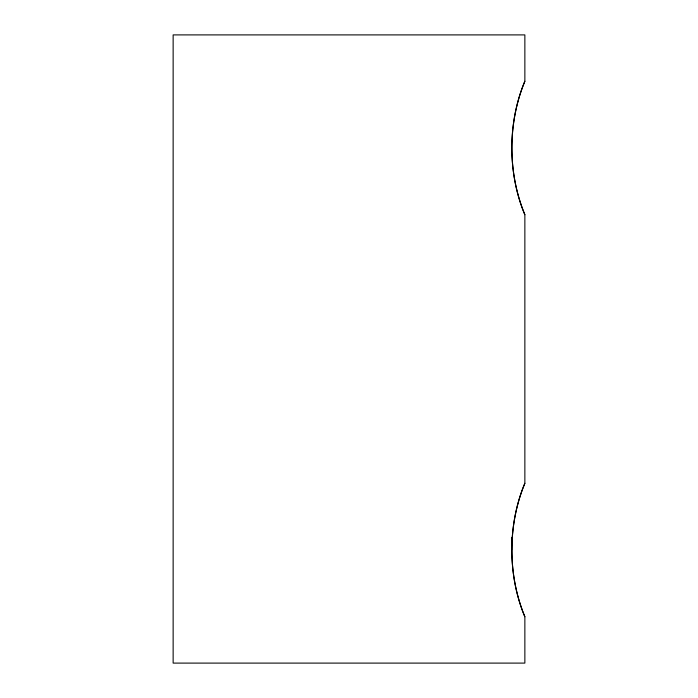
<?xml version="1.0" encoding="UTF-8"?>
<svg xmlns="http://www.w3.org/2000/svg" width="698" height="698" viewBox="0 0 698 698"><rect width="100%" height="100%" fill="white"/><g stroke="black" fill="none" stroke-linecap="round" stroke-linejoin="round"><path stroke-width="1.05" d="M524.861 616.762C507.83 575.763 507.219 525.262 524.861 483.286L524.861 214.714C507.516 172.441 507.394 123.485 524.861 81.238L524.861 34.9L173.139 34.9L173.139 663.1L524.861 663.1L524.861 616.762C507.237 574.707 507.821 524.364 524.861 483.286M524.861 214.714C507.542 173.933 507.655 122.063 524.861 81.238M511.494 537.617A66.057 6.448 90 0 1 511.608 550.024"/></g></svg>
